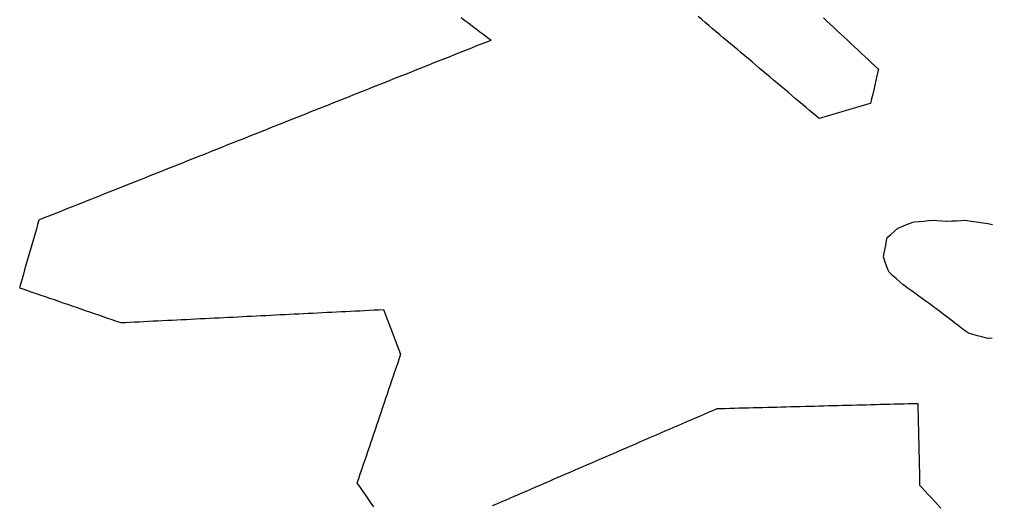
# Model space of a CAD drawing. Header units: millimetres. Extents: x 230 to 3347, y 514 to 5196.
# Drawn here: x 574.5 to 781.2, y 3209.5 to 3312.9 of the extents above; entities that cross this region are included whole.
import ezdxf

# ---------------------------------------------------------------- set-up
doc = ezdxf.new("R2010")
doc.units = ezdxf.units.MM
for name, color, linetype in [('ALL_HOLES', 1, 'Continuous'), ('ALL_ISLANDS', 7, 'Continuous'), ('OUTLINE_ISLAND_01', 7, 'Continuous'), ('OUTLINE_ISLAND_01_HOLE_182', 1, 'Continuous')]:
    doc.layers.add(name, color=color, linetype=linetype)

msp = doc.modelspace()

# ---------------------------------------------------------------- linework, layer by layer
at = {"layer": 'ALL_HOLES'}
msp.add_lwpolyline([(781.342, 3245.06), (780.3429, 3245.0167), (780.1517, 3245.0671), (779.1847, 3245.322), (778.2177, 3245.5769), (777.2508, 3245.8318), (776.2838, 3246.0867), (775.7115, 3246.5254), (774.9178, 3247.1338), (774.1241, 3247.7421), (773.3304, 3248.3504), (772.5368, 3248.9588), (771.7431, 3249.5671), (770.9494, 3250.1755), (770.1557, 3250.7838), (769.3621, 3251.3921), (768.9628, 3251.6809), (768.1526, 3252.267), (767.3423, 3252.853), (766.5321, 3253.4391), (765.7218, 3254.0252), (764.9116, 3254.6113), (764.1013, 3255.1973), (763.291, 3255.7834), (762.4808, 3256.3695), (762.4198, 3256.4239), (761.6732, 3257.0891), (760.9266, 3257.7544), (760.18, 3258.4197), (759.4334, 3259.085), (759.2624, 3259.5395), (758.9105, 3260.4755), (758.5585, 3261.4115), (758.2065, 3262.3475), (758.3126, 3262.8678), (758.5123, 3263.8476), (758.7121, 3264.8275), (758.9118, 3265.8073), (759.0493, 3266.4819), (759.8019, 3267.1404), (760.5545, 3267.7989), (761.3071, 3268.4574), (761.7042, 3268.62), (762.6296, 3268.999), (763.555, 3269.378), (764.4804, 3269.757), (764.8135, 3269.7882), (765.8091, 3269.8817), (766.8048, 3269.9751), (767.8004, 3270.0685), (768.796, 3270.162), (769.6287, 3270.0896), (770.625, 3270.0031), (771.6212, 3269.9165), (771.7522, 3269.9243), (772.7504, 3269.9835), (773.7487, 3270.0428), (774.7469, 3270.1021), (775.7452, 3270.1613), (776.4667, 3270.0471), (777.4544, 3269.8906), (778.4421, 3269.7342), (779.4298, 3269.5778), (780.4175, 3269.4214), (781.4052, 3269.2649)], dxfattribs=at)
at = {"layer": 'ALL_ISLANDS'}
for points in [[(668.4493, 3313.2524), (669.2478, 3312.6504), (670.0463, 3312.0484), (670.8448, 3311.4465), (671.6433, 3310.8445), (672.4418, 3310.2425), (673.2403, 3309.6405), (674.0388, 3309.0385), (674.8373, 3308.4365), (674.3687, 3308.2501), (673.4395, 3307.8805), (672.5103, 3307.5109), (671.5811, 3307.1413), (670.6519, 3306.7717), (669.7227, 3306.4021), (668.7935, 3306.0325), (667.8643, 3305.6629), (666.9351, 3305.2933), (666.0059, 3304.9237), (665.0767, 3304.5541), (664.1475, 3304.1845), (663.2184, 3303.8149), (662.2892, 3303.4453), (661.36, 3303.0757), (660.4308, 3302.7061), (659.5016, 3302.3365), (658.5724, 3301.9669), (657.6432, 3301.5973), (656.714, 3301.2277), (655.7848, 3300.8581), (654.8556, 3300.4885), (653.9264, 3300.1189), (652.9972, 3299.7493), (652.0681, 3299.3798), (651.1389, 3299.0102), (650.2097, 3298.6406), (649.2805, 3298.271), (648.3513, 3297.9014), (647.4221, 3297.5318), (646.4929, 3297.1622), (645.5637, 3296.7926), (644.6345, 3296.423), (643.7053, 3296.0534), (642.7761, 3295.6838), (641.8469, 3295.3142), (640.9177, 3294.9446), (639.9886, 3294.575), (639.0594, 3294.2054), (638.1302, 3293.8358), (637.201, 3293.4662), (636.2718, 3293.0966), (635.3426, 3292.727), (634.4134, 3292.3574), (633.4842, 3291.9878), (632.555, 3291.6182), (631.6258, 3291.2486), (630.6966, 3290.879), (629.7674, 3290.5094), (628.8383, 3290.1398), (627.9091, 3289.7702), (626.9799, 3289.4006), (626.0507, 3289.031), (625.1215, 3288.6614), (624.1923, 3288.2918), (623.2631, 3287.9222), (622.3339, 3287.5526), (621.4047, 3287.183), (620.4755, 3286.8134), (619.5463, 3286.4438), (618.6171, 3286.0742), (617.6879, 3285.7046), (616.7588, 3285.3351), (615.8296, 3284.9655), (614.9004, 3284.5959), (613.9712, 3284.2263), (613.042, 3283.8567), (612.1128, 3283.4871), (611.1836, 3283.1175), (610.2544, 3282.7479), (609.3252, 3282.3783), (608.396, 3282.0087), (607.4668, 3281.6391), (606.5376, 3281.2695), (605.6085, 3280.8999), (604.6793, 3280.5303), (603.7501, 3280.1607), (602.8209, 3279.7911), (601.8917, 3279.4215), (600.9625, 3279.0519), (600.0333, 3278.6823), (599.1041, 3278.3127), (598.1749, 3277.9431), (597.2457, 3277.5735), (596.3165, 3277.2039), (595.3873, 3276.8343), (594.4581, 3276.4647), (593.529, 3276.0951), (592.5998, 3275.7255), (591.6706, 3275.3559), (590.7414, 3274.9863), (589.8122, 3274.6167), (588.883, 3274.2471), (587.9538, 3273.8775), (587.0246, 3273.5079), (586.0954, 3273.1383), (585.1662, 3272.7687), (584.237, 3272.3991), (583.3078, 3272.0295), (582.3787, 3271.6599), (581.4495, 3271.2904), (580.5203, 3270.9208), (579.5911, 3270.5512), (578.6619, 3270.1816), (578.3883, 3269.2317), (578.1116, 3268.2707), (577.8348, 3267.3098), (577.5581, 3266.3488), (577.2813, 3265.3879), (577.0046, 3264.427), (576.7278, 3263.466), (576.4511, 3262.5051), (576.1743, 3261.5441), (575.8976, 3260.5832), (575.6208, 3259.6223), (575.3441, 3258.6613), (575.0673, 3257.7004), (574.7906, 3256.7394), (574.5138, 3255.7785), (575.2483, 3255.5257), (576.1938, 3255.2002), (577.1394, 3254.8747), (578.0849, 3254.5493), (579.0305, 3254.2238), (579.976, 3253.8983), (580.9216, 3253.5728), (581.8671, 3253.2474), (582.8127, 3252.9219), (583.7582, 3252.5964), (584.7038, 3252.271), (585.6493, 3251.9455), (586.5949, 3251.62), (587.5404, 3251.2945), (588.486, 3250.9691), (589.4315, 3250.6436), (590.3771, 3250.3181), (591.3226, 3249.9927), (592.2682, 3249.6672), (593.2138, 3249.3417), (594.1593, 3249.0162), (595.1049, 3248.6908), (596.0504, 3248.3653), (596.9757, 3248.4115), (597.9745, 3248.4614), (598.9732, 3248.5113), (599.972, 3248.5612), (600.9708, 3248.6111), (601.9695, 3248.661), (602.9683, 3248.7109), (603.967, 3248.7608), (604.9658, 3248.8107), (605.9645, 3248.8606), (606.9633, 3248.9105), (607.962, 3248.9604), (608.9608, 3249.0103), (609.9595, 3249.0602), (610.9583, 3249.1101), (611.9571, 3249.16), (612.9558, 3249.2099), (613.9546, 3249.2598), (614.9533, 3249.3097), (615.9521, 3249.3596), (616.9508, 3249.4095), (617.9496, 3249.4594), (618.9483, 3249.5093), (619.9471, 3249.5592), (620.9458, 3249.6091), (621.9446, 3249.659), (622.9433, 3249.7089), (623.9421, 3249.7588), (624.9409, 3249.8087), (625.9396, 3249.8586), (626.9384, 3249.9085), (627.9371, 3249.9584), (628.9359, 3250.0083), (629.9346, 3250.0582), (630.9334, 3250.1081), (631.9321, 3250.158), (632.9309, 3250.2079), (633.9296, 3250.2578), (634.9284, 3250.3077), (635.9272, 3250.3576), (636.9259, 3250.4075), (637.9247, 3250.4574), (638.9234, 3250.5073), (639.9222, 3250.5572), (640.9209, 3250.6071), (641.9197, 3250.657), (642.9184, 3250.7069), (643.9172, 3250.7568), (644.9159, 3250.8067), (645.9147, 3250.8566), (646.9134, 3250.9065), (647.9122, 3250.9564), (648.911, 3251.0063), (649.9097, 3251.0562), (650.9085, 3251.1061), (651.9072, 3251.156), (651.9723, 3250.9872), (652.3318, 3250.0541), (652.6914, 3249.121), (653.051, 3248.1879), (653.4105, 3247.2547), (653.7701, 3246.3216), (654.1296, 3245.3885), (654.4892, 3244.4554), (654.8488, 3243.5223), (655.2083, 3242.5891), (655.5679, 3241.656), (655.2588, 3240.7427), (654.9382, 3239.7955), (654.6176, 3238.8482), (654.2971, 3237.901), (653.9765, 3236.9538), (653.6559, 3236.0065), (653.3354, 3235.0593), (653.0148, 3234.1121), (652.6942, 3233.1649), (652.3737, 3232.2176), (652.0531, 3231.2704), (651.7325, 3230.3232), (651.412, 3229.376), (651.0914, 3228.4287), (650.7708, 3227.4815), (650.4503, 3226.5343), (650.1297, 3225.5871), (649.8091, 3224.6398), (649.4885, 3223.6926), (649.168, 3222.7454), (648.8474, 3221.7982), (648.5268, 3220.8509), (648.2063, 3219.9037), (647.8857, 3218.9565), (647.5651, 3218.0093), (647.2446, 3217.062), (646.924, 3216.1148), (646.6034, 3215.1676), (646.2829, 3214.2204), (646.3611, 3214.1066), (646.9282, 3213.283), (647.4952, 3212.4593), (648.0623, 3211.6356), (648.6293, 3210.8119), (649.1964, 3209.9882), (649.7634, 3209.1645)], [(745.4667, 3313.1908), (746.1977, 3312.5084), (746.9287, 3311.826), (747.6597, 3311.1437), (748.3908, 3310.4613), (749.1218, 3309.7789), (749.8528, 3309.0966), (750.5838, 3308.4142), (751.3148, 3307.7319), (752.0458, 3307.0495), (752.7768, 3306.3671), (753.5079, 3305.6848), (754.2389, 3305.0024), (754.9699, 3304.32), (755.7009, 3303.6377), (756.4319, 3302.9553), (757.1629, 3302.273), (757.0542, 3301.7978), (756.8313, 3300.823), (756.6083, 3299.8481), (756.3853, 3298.8733), (756.1623, 3297.8985), (755.9394, 3296.9237), (755.7164, 3295.9488), (755.4934, 3294.974), (755.1337, 3294.8684), (754.1742, 3294.5866), (753.2148, 3294.3048), (752.2553, 3294.023), (751.2958, 3293.7412), (750.3363, 3293.4594), (749.3769, 3293.1776), (748.4174, 3292.8958), (747.4579, 3292.6141), (746.4984, 3292.3323), (745.5389, 3292.0505), (744.5795, 3291.7687), (744.0628, 3292.2039), (743.298, 3292.8481), (742.5332, 3293.4924), (741.7684, 3294.1366), (741.0036, 3294.7808), (740.2387, 3295.4251), (739.4739, 3296.0693), (738.7091, 3296.7136), (737.9443, 3297.3578), (737.1795, 3298.0021), (736.4146, 3298.6463), (735.6498, 3299.2906), (734.885, 3299.9348), (734.1202, 3300.579), (733.3554, 3301.2233), (732.5906, 3301.8675), (731.8257, 3302.5118), (731.0609, 3303.156), (730.2961, 3303.8003), (729.5313, 3304.4445), (728.7665, 3305.0888), (728.0016, 3305.733), (727.2368, 3306.3772), (726.472, 3307.0215), (725.7072, 3307.6657), (724.9424, 3308.31), (724.1775, 3308.9542), (723.4127, 3309.5985), (722.6479, 3310.2427), (721.8831, 3310.887), (721.1183, 3311.5312), (720.3534, 3312.1754), (719.5886, 3312.8197), (718.8238, 3313.4639)], [(675.116, 3209.4418), (676.0338, 3209.8389), (676.9516, 3210.2359), (677.8694, 3210.6329), (678.7872, 3211.03), (679.705, 3211.427), (680.6228, 3211.824), (681.5406, 3212.2211), (682.4584, 3212.6181), (683.3762, 3213.0151), (684.294, 3213.4121), (685.2118, 3213.8092), (686.1296, 3214.2062), (687.0474, 3214.6032), (687.9652, 3215.0003), (688.883, 3215.3973), (689.8008, 3215.7943), (690.7187, 3216.1914), (691.6365, 3216.5884), (692.5543, 3216.9854), (693.4721, 3217.3824), (694.3899, 3217.7795), (695.3077, 3218.1765), (696.2255, 3218.5735), (697.1433, 3218.9706), (698.0611, 3219.3676), (698.9789, 3219.7646), (699.8967, 3220.1617), (700.8145, 3220.5587), (701.7323, 3220.9557), (702.6501, 3221.3527), (703.5679, 3221.7498), (704.4857, 3222.1468), (705.4035, 3222.5438), (706.3213, 3222.9409), (707.2392, 3223.3379), (708.157, 3223.7349), (709.0748, 3224.1319), (709.9926, 3224.529), (710.9104, 3224.926), (711.8282, 3225.323), (712.746, 3225.7201), (713.6638, 3226.1171), (714.5816, 3226.5141), (715.4994, 3226.9112), (716.4172, 3227.3082), (717.335, 3227.7052), (718.2528, 3228.1022), (719.1706, 3228.4993), (720.0884, 3228.8963), (721.0062, 3229.2933), (721.924, 3229.6904), (722.8419, 3230.0874), (723.556, 3230.1059), (724.5556, 3230.1318), (725.5553, 3230.1577), (726.555, 3230.1836), (727.5546, 3230.2095), (728.5543, 3230.2354), (729.554, 3230.2613), (730.5536, 3230.2872), (731.5533, 3230.3131), (732.5529, 3230.3391), (733.5526, 3230.365), (734.5523, 3230.3909), (735.5519, 3230.4168), (736.5516, 3230.4427), (737.5513, 3230.4686), (738.5509, 3230.4945), (739.5506, 3230.5204), (740.5503, 3230.5463), (741.5499, 3230.5722), (742.5496, 3230.5981), (743.5493, 3230.624), (744.5489, 3230.6499), (745.5486, 3230.6758), (746.5482, 3230.7017), (747.5479, 3230.7276), (748.5476, 3230.7535), (749.5472, 3230.7794), (750.5469, 3230.8053), (751.5466, 3230.8313), (752.5462, 3230.8572), (753.5459, 3230.8831), (754.5456, 3230.909), (755.5452, 3230.9349), (756.5449, 3230.9608), (757.5446, 3230.9867), (758.5442, 3231.0126), (759.5439, 3231.0385), (760.5436, 3231.0644), (761.5432, 3231.0903), (762.5429, 3231.1162), (763.5425, 3231.1421), (764.5422, 3231.168), (765.5419, 3231.1939), (765.5516, 3230.7563), (765.5737, 3229.7566), (765.5959, 3228.7568), (765.618, 3227.7571), (765.6402, 3226.7573), (765.6623, 3225.7576), (765.6845, 3224.7578), (765.7066, 3223.758), (765.7287, 3222.7583), (765.7509, 3221.7585), (765.773, 3220.7588), (765.7952, 3219.759), (765.8173, 3218.7593), (765.8395, 3217.7595), (765.8616, 3216.7598), (765.8838, 3215.76), (765.9059, 3214.7603), (765.9281, 3213.7605), (766.3675, 3213.2906), (767.0505, 3212.5602), (767.7336, 3211.8298), (768.4166, 3211.0994), (769.0996, 3210.369), (769.7826, 3209.6386), (770.4657, 3208.9083)]]:
    msp.add_lwpolyline(points, dxfattribs=at)
at = {"layer": 'OUTLINE_ISLAND_01'}
for points in [[(668.4493, 3313.2524), (669.2478, 3312.6504), (670.0463, 3312.0484), (670.8448, 3311.4465), (671.6433, 3310.8445), (672.4418, 3310.2425), (673.2403, 3309.6405), (674.0388, 3309.0385), (674.8373, 3308.4365), (674.3687, 3308.2501), (673.4395, 3307.8805), (672.5103, 3307.5109), (671.5811, 3307.1413), (670.6519, 3306.7717), (669.7227, 3306.4021), (668.7935, 3306.0325), (667.8643, 3305.6629), (666.9351, 3305.2933), (666.0059, 3304.9237), (665.0767, 3304.5541), (664.1475, 3304.1845), (663.2184, 3303.8149), (662.2892, 3303.4453), (661.36, 3303.0757), (660.4308, 3302.7061), (659.5016, 3302.3365), (658.5724, 3301.9669), (657.6432, 3301.5973), (656.714, 3301.2277), (655.7848, 3300.8581), (654.8556, 3300.4885), (653.9264, 3300.1189), (652.9972, 3299.7493), (652.0681, 3299.3798), (651.1389, 3299.0102), (650.2097, 3298.6406), (649.2805, 3298.271), (648.3513, 3297.9014), (647.4221, 3297.5318), (646.4929, 3297.1622), (645.5637, 3296.7926), (644.6345, 3296.423), (643.7053, 3296.0534), (642.7761, 3295.6838), (641.8469, 3295.3142), (640.9177, 3294.9446), (639.9886, 3294.575), (639.0594, 3294.2054), (638.1302, 3293.8358), (637.201, 3293.4662), (636.2718, 3293.0966), (635.3426, 3292.727), (634.4134, 3292.3574), (633.4842, 3291.9878), (632.555, 3291.6182), (631.6258, 3291.2486), (630.6966, 3290.879), (629.7674, 3290.5094), (628.8383, 3290.1398), (627.9091, 3289.7702), (626.9799, 3289.4006), (626.0507, 3289.031), (625.1215, 3288.6614), (624.1923, 3288.2918), (623.2631, 3287.9222), (622.3339, 3287.5526), (621.4047, 3287.183), (620.4755, 3286.8134), (619.5463, 3286.4438), (618.6171, 3286.0742), (617.6879, 3285.7046), (616.7588, 3285.3351), (615.8296, 3284.9655), (614.9004, 3284.5959), (613.9712, 3284.2263), (613.042, 3283.8567), (612.1128, 3283.4871), (611.1836, 3283.1175), (610.2544, 3282.7479), (609.3252, 3282.3783), (608.396, 3282.0087), (607.4668, 3281.6391), (606.5376, 3281.2695), (605.6085, 3280.8999), (604.6793, 3280.5303), (603.7501, 3280.1607), (602.8209, 3279.7911), (601.8917, 3279.4215), (600.9625, 3279.0519), (600.0333, 3278.6823), (599.1041, 3278.3127), (598.1749, 3277.9431), (597.2457, 3277.5735), (596.3165, 3277.2039), (595.3873, 3276.8343), (594.4581, 3276.4647), (593.529, 3276.0951), (592.5998, 3275.7255), (591.6706, 3275.3559), (590.7414, 3274.9863), (589.8122, 3274.6167), (588.883, 3274.2471), (587.9538, 3273.8775), (587.0246, 3273.5079), (586.0954, 3273.1383), (585.1662, 3272.7687), (584.237, 3272.3991), (583.3078, 3272.0295), (582.3787, 3271.6599), (581.4495, 3271.2904), (580.5203, 3270.9208), (579.5911, 3270.5512), (578.6619, 3270.1816), (578.3883, 3269.2317), (578.1116, 3268.2707), (577.8348, 3267.3098), (577.5581, 3266.3488), (577.2813, 3265.3879), (577.0046, 3264.427), (576.7278, 3263.466), (576.4511, 3262.5051), (576.1743, 3261.5441), (575.8976, 3260.5832), (575.6208, 3259.6223), (575.3441, 3258.6613), (575.0673, 3257.7004), (574.7906, 3256.7394), (574.5138, 3255.7785), (575.2483, 3255.5257), (576.1938, 3255.2002), (577.1394, 3254.8747), (578.0849, 3254.5493), (579.0305, 3254.2238), (579.976, 3253.8983), (580.9216, 3253.5728), (581.8671, 3253.2474), (582.8127, 3252.9219), (583.7582, 3252.5964), (584.7038, 3252.271), (585.6493, 3251.9455), (586.5949, 3251.62), (587.5404, 3251.2945), (588.486, 3250.9691), (589.4315, 3250.6436), (590.3771, 3250.3181), (591.3226, 3249.9927), (592.2682, 3249.6672), (593.2138, 3249.3417), (594.1593, 3249.0162), (595.1049, 3248.6908), (596.0504, 3248.3653), (596.9757, 3248.4115), (597.9745, 3248.4614), (598.9732, 3248.5113), (599.972, 3248.5612), (600.9708, 3248.6111), (601.9695, 3248.661), (602.9683, 3248.7109), (603.967, 3248.7608), (604.9658, 3248.8107), (605.9645, 3248.8606), (606.9633, 3248.9105), (607.962, 3248.9604), (608.9608, 3249.0103), (609.9595, 3249.0602), (610.9583, 3249.1101), (611.9571, 3249.16), (612.9558, 3249.2099), (613.9546, 3249.2598), (614.9533, 3249.3097), (615.9521, 3249.3596), (616.9508, 3249.4095), (617.9496, 3249.4594), (618.9483, 3249.5093), (619.9471, 3249.5592), (620.9458, 3249.6091), (621.9446, 3249.659), (622.9433, 3249.7089), (623.9421, 3249.7588), (624.9409, 3249.8087), (625.9396, 3249.8586), (626.9384, 3249.9085), (627.9371, 3249.9584), (628.9359, 3250.0083), (629.9346, 3250.0582), (630.9334, 3250.1081), (631.9321, 3250.158), (632.9309, 3250.2079), (633.9296, 3250.2578), (634.9284, 3250.3077), (635.9272, 3250.3576), (636.9259, 3250.4075), (637.9247, 3250.4574), (638.9234, 3250.5073), (639.9222, 3250.5572), (640.9209, 3250.6071), (641.9197, 3250.657), (642.9184, 3250.7069), (643.9172, 3250.7568), (644.9159, 3250.8067), (645.9147, 3250.8566), (646.9134, 3250.9065), (647.9122, 3250.9564), (648.911, 3251.0063), (649.9097, 3251.0562), (650.9085, 3251.1061), (651.9072, 3251.156), (651.9723, 3250.9872), (652.3318, 3250.0541), (652.6914, 3249.121), (653.051, 3248.1879), (653.4105, 3247.2547), (653.7701, 3246.3216), (654.1296, 3245.3885), (654.4892, 3244.4554), (654.8488, 3243.5223), (655.2083, 3242.5891), (655.5679, 3241.656), (655.2588, 3240.7427), (654.9382, 3239.7955), (654.6176, 3238.8482), (654.2971, 3237.901), (653.9765, 3236.9538), (653.6559, 3236.0065), (653.3354, 3235.0593), (653.0148, 3234.1121), (652.6942, 3233.1649), (652.3737, 3232.2176), (652.0531, 3231.2704), (651.7325, 3230.3232), (651.412, 3229.376), (651.0914, 3228.4287), (650.7708, 3227.4815), (650.4503, 3226.5343), (650.1297, 3225.5871), (649.8091, 3224.6398), (649.4885, 3223.6926), (649.168, 3222.7454), (648.8474, 3221.7982), (648.5268, 3220.8509), (648.2063, 3219.9037), (647.8857, 3218.9565), (647.5651, 3218.0093), (647.2446, 3217.062), (646.924, 3216.1148), (646.6034, 3215.1676), (646.2829, 3214.2204), (646.3611, 3214.1066), (646.9282, 3213.283), (647.4952, 3212.4593), (648.0623, 3211.6356), (648.6293, 3210.8119), (649.1964, 3209.9882), (649.7634, 3209.1645)], [(745.4667, 3313.1908), (746.1977, 3312.5084), (746.9287, 3311.826), (747.6597, 3311.1437), (748.3908, 3310.4613), (749.1218, 3309.7789), (749.8528, 3309.0966), (750.5838, 3308.4142), (751.3148, 3307.7319), (752.0458, 3307.0495), (752.7768, 3306.3671), (753.5079, 3305.6848), (754.2389, 3305.0024), (754.9699, 3304.32), (755.7009, 3303.6377), (756.4319, 3302.9553), (757.1629, 3302.273), (757.0542, 3301.7978), (756.8313, 3300.823), (756.6083, 3299.8481), (756.3853, 3298.8733), (756.1623, 3297.8985), (755.9394, 3296.9237), (755.7164, 3295.9488), (755.4934, 3294.974), (755.1337, 3294.8684), (754.1742, 3294.5866), (753.2148, 3294.3048), (752.2553, 3294.023), (751.2958, 3293.7412), (750.3363, 3293.4594), (749.3769, 3293.1776), (748.4174, 3292.8958), (747.4579, 3292.6141), (746.4984, 3292.3323), (745.5389, 3292.0505), (744.5795, 3291.7687), (744.0628, 3292.2039), (743.298, 3292.8481), (742.5332, 3293.4924), (741.7684, 3294.1366), (741.0036, 3294.7808), (740.2387, 3295.4251), (739.4739, 3296.0693), (738.7091, 3296.7136), (737.9443, 3297.3578), (737.1795, 3298.0021), (736.4146, 3298.6463), (735.6498, 3299.2906), (734.885, 3299.9348), (734.1202, 3300.579), (733.3554, 3301.2233), (732.5906, 3301.8675), (731.8257, 3302.5118), (731.0609, 3303.156), (730.2961, 3303.8003), (729.5313, 3304.4445), (728.7665, 3305.0888), (728.0016, 3305.733), (727.2368, 3306.3772), (726.472, 3307.0215), (725.7072, 3307.6657), (724.9424, 3308.31), (724.1775, 3308.9542), (723.4127, 3309.5985), (722.6479, 3310.2427), (721.8831, 3310.887), (721.1183, 3311.5312), (720.3534, 3312.1754), (719.5886, 3312.8197), (718.8238, 3313.4639)], [(675.116, 3209.4418), (676.0338, 3209.8389), (676.9516, 3210.2359), (677.8694, 3210.6329), (678.7872, 3211.03), (679.705, 3211.427), (680.6228, 3211.824), (681.5406, 3212.2211), (682.4584, 3212.6181), (683.3762, 3213.0151), (684.294, 3213.4121), (685.2118, 3213.8092), (686.1296, 3214.2062), (687.0474, 3214.6032), (687.9652, 3215.0003), (688.883, 3215.3973), (689.8008, 3215.7943), (690.7187, 3216.1914), (691.6365, 3216.5884), (692.5543, 3216.9854), (693.4721, 3217.3824), (694.3899, 3217.7795), (695.3077, 3218.1765), (696.2255, 3218.5735), (697.1433, 3218.9706), (698.0611, 3219.3676), (698.9789, 3219.7646), (699.8967, 3220.1617), (700.8145, 3220.5587), (701.7323, 3220.9557), (702.6501, 3221.3527), (703.5679, 3221.7498), (704.4857, 3222.1468), (705.4035, 3222.5438), (706.3213, 3222.9409), (707.2392, 3223.3379), (708.157, 3223.7349), (709.0748, 3224.1319), (709.9926, 3224.529), (710.9104, 3224.926), (711.8282, 3225.323), (712.746, 3225.7201), (713.6638, 3226.1171), (714.5816, 3226.5141), (715.4994, 3226.9112), (716.4172, 3227.3082), (717.335, 3227.7052), (718.2528, 3228.1022), (719.1706, 3228.4993), (720.0884, 3228.8963), (721.0062, 3229.2933), (721.924, 3229.6904), (722.8419, 3230.0874), (723.556, 3230.1059), (724.5556, 3230.1318), (725.5553, 3230.1577), (726.555, 3230.1836), (727.5546, 3230.2095), (728.5543, 3230.2354), (729.554, 3230.2613), (730.5536, 3230.2872), (731.5533, 3230.3131), (732.5529, 3230.3391), (733.5526, 3230.365), (734.5523, 3230.3909), (735.5519, 3230.4168), (736.5516, 3230.4427), (737.5513, 3230.4686), (738.5509, 3230.4945), (739.5506, 3230.5204), (740.5503, 3230.5463), (741.5499, 3230.5722), (742.5496, 3230.5981), (743.5493, 3230.624), (744.5489, 3230.6499), (745.5486, 3230.6758), (746.5482, 3230.7017), (747.5479, 3230.7276), (748.5476, 3230.7535), (749.5472, 3230.7794), (750.5469, 3230.8053), (751.5466, 3230.8313), (752.5462, 3230.8572), (753.5459, 3230.8831), (754.5456, 3230.909), (755.5452, 3230.9349), (756.5449, 3230.9608), (757.5446, 3230.9867), (758.5442, 3231.0126), (759.5439, 3231.0385), (760.5436, 3231.0644), (761.5432, 3231.0903), (762.5429, 3231.1162), (763.5425, 3231.1421), (764.5422, 3231.168), (765.5419, 3231.1939), (765.5516, 3230.7563), (765.5737, 3229.7566), (765.5959, 3228.7568), (765.618, 3227.7571), (765.6402, 3226.7573), (765.6623, 3225.7576), (765.6845, 3224.7578), (765.7066, 3223.758), (765.7287, 3222.7583), (765.7509, 3221.7585), (765.773, 3220.7588), (765.7952, 3219.759), (765.8173, 3218.7593), (765.8395, 3217.7595), (765.8616, 3216.7598), (765.8838, 3215.76), (765.9059, 3214.7603), (765.9281, 3213.7605), (766.3675, 3213.2906), (767.0505, 3212.5602), (767.7336, 3211.8298), (768.4166, 3211.0994), (769.0996, 3210.369), (769.7826, 3209.6386), (770.4657, 3208.9083)]]:
    msp.add_lwpolyline(points, dxfattribs=at)
at = {"layer": 'OUTLINE_ISLAND_01_HOLE_182'}
msp.add_lwpolyline([(781.342, 3245.06), (780.3429, 3245.0167), (780.1517, 3245.0671), (779.1847, 3245.322), (778.2177, 3245.5769), (777.2508, 3245.8318), (776.2838, 3246.0867), (775.7115, 3246.5254), (774.9178, 3247.1338), (774.1241, 3247.7421), (773.3304, 3248.3504), (772.5368, 3248.9588), (771.7431, 3249.5671), (770.9494, 3250.1755), (770.1557, 3250.7838), (769.3621, 3251.3921), (768.9628, 3251.6809), (768.1526, 3252.267), (767.3423, 3252.853), (766.5321, 3253.4391), (765.7218, 3254.0252), (764.9116, 3254.6113), (764.1013, 3255.1973), (763.291, 3255.7834), (762.4808, 3256.3695), (762.4198, 3256.4239), (761.6732, 3257.0891), (760.9266, 3257.7544), (760.18, 3258.4197), (759.4334, 3259.085), (759.2624, 3259.5395), (758.9105, 3260.4755), (758.5585, 3261.4115), (758.2065, 3262.3475), (758.3126, 3262.8678), (758.5123, 3263.8476), (758.7121, 3264.8275), (758.9118, 3265.8073), (759.0493, 3266.4819), (759.8019, 3267.1404), (760.5545, 3267.7989), (761.3071, 3268.4574), (761.7042, 3268.62), (762.6296, 3268.999), (763.555, 3269.378), (764.4804, 3269.757), (764.8135, 3269.7882), (765.8091, 3269.8817), (766.8048, 3269.9751), (767.8004, 3270.0685), (768.796, 3270.162), (769.6287, 3270.0896), (770.625, 3270.0031), (771.6212, 3269.9165), (771.7522, 3269.9243), (772.7504, 3269.9835), (773.7487, 3270.0428), (774.7469, 3270.1021), (775.7452, 3270.1613), (776.4667, 3270.0471), (777.4544, 3269.8906), (778.4421, 3269.7342), (779.4298, 3269.5778), (780.4175, 3269.4214), (781.4052, 3269.2649)], dxfattribs=at)

doc.saveas('drawing.dxf')
